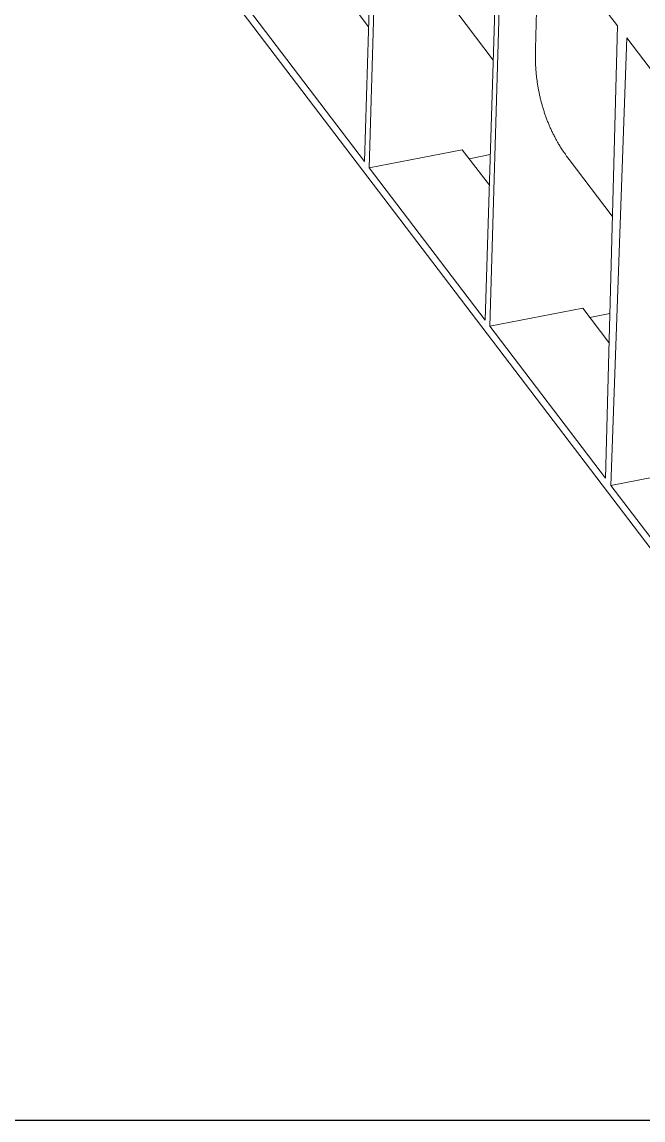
# Model space of a CAD drawing. Header units: millimetres. Extents: x 4267 to 8467, y 166 to 3136.
# Drawn here: x 4678.4 to 4790.4, y 1441.6 to 1639.5 of the extents above; entities that cross this region are included whole.
import ezdxf

# ---------------------------------------------------------------- set-up
doc = ezdxf.new("R2010")
doc.units = ezdxf.units.MM
doc.styles.get("Standard").update_dxf_attribs({"font": 'SimSun.ttf'})
doc.dimstyles.new('ISO-25', dxfattribs={"dimtxt": 2.5, "dimasz": 2.5, "dimexe": 1.25, "dimexo": 0.625, "dimtad": 1, "dimtxsty": 'Standard', "dimcen": 2.5, "dimadec": 0, "dimazin": 0, "dimtfac": 1, "dimtmove": 0, "dimatfit": 3, "dimfxl": 1, "dimarcsym": 0})

msp = doc.modelspace()

# ---------------------------------------------------------------- linework, layer by layer
at = {"linetype": 'Continuous', "lineweight": 5}
for p, q in [((4652.16, 1727.91, 326.37), (4828.87, 1495.72, 326.37)), ((4742.71, 1695.31, 326.37), (4740.14, 1614.32, 326.37)), ((4741, 1613.19, 326.37), (4743.44, 1694.36, 326.37)), ((4764.46, 1666.74, 326.37), (4761.89, 1585.74, 326.37)), ((4762.74, 1584.62, 326.37), (4765.18, 1665.78, 326.37)), ((4765.18, 1665.78, 326.37), (4785.73, 1638.79, 326.37)), ((4770.96, 1634.64, 326.37), (4771.64, 1657.3, 326.37)), ((4740.91, 1638.61, 326.37), (4736.04, 1645.01, 326.37)), ((4755.3, 1643.22, 326.37), (4763.37, 1632.61, 326.37)), ((4740.14, 1614.32, 326.37), (4719.25, 1641.77, 326.37)), ((4785.73, 1638.79, 326.37), (4783.56, 1557.26, 326.37)), ((4784.56, 1555.95, 326.37), (4787.41, 1636.58, 326.37)), ((4787.41, 1636.58, 326.37), (4807.47, 1610.22, 326.37)), ((4741, 1613.19, 326.37), (4757.79, 1616.44, 326.37)), ((4762.66, 1610.04, 326.37), (4757.79, 1616.44, 326.37)), ((4762.83, 1615.57, 326.37), (4759.04, 1614.79, 326.37)), ((4761.89, 1585.74, 326.37), (4741, 1613.19, 326.37)), ((4777.04, 1614.65, 326.37), (4784.81, 1604.44, 326.37)), ((4762.74, 1584.62, 326.37), (4779.53, 1587.86, 326.37)), ((4784.21, 1581.72, 326.37), (4779.53, 1587.86, 326.37)), ((4784.35, 1586.94, 326.37), (4780.79, 1586.22, 326.37)), ((4783.56, 1557.26, 326.37), (4762.74, 1584.62, 326.37)), ((4784.56, 1555.95, 326.37), (4796.31, 1558.22, 326.37)), ((4805.3, 1528.69, 326.37), (4784.56, 1555.95, 326.37))]:
    msp.add_line(p, q, dxfattribs=at)
msp.add_lwpolyline([(4770.96, 1634.64), (4770.95, 1633.92, 0.004956), (4770.95, 1633.2, 0.004939), (4770.96, 1632.48, 0.004969), (4770.99, 1631.77, 0.005062), (4771.03, 1631.05, 0.005132), (4771.09, 1630.33, 0.005193), (4771.16, 1629.62, 0.005251), (4771.25, 1628.91, 0.005318), (4771.36, 1628.2, 0.005378), (4771.47, 1627.5, 0.005441), (4771.61, 1626.8, 0.005496), (4771.76, 1626.1, 0.005552), (4771.92, 1625.41, 0.005609), (4772.1, 1624.72, 0.005674), (4772.3, 1624.03, 0.005708), (4772.51, 1623.36, 0.005722), (4772.73, 1622.69, 0.005816), (4772.98, 1622.02, 0.005979), (4773.23, 1621.36, 0.005847), (4773.5, 1620.71, 0.005493), (4773.79, 1620.07, 0.006095), (4774.09, 1619.43, 0.007305), (4774.43, 1618.78, 0.005571), (4774.74, 1618.18, 0.001924), (4775.04, 1617.64, 0.007887), (4775.45, 1616.96, 0.013637), (4776.13, 1615.95, 0.006686), (4777.04, 1614.65, 0.003541)], format="xyb", dxfattribs=at)

# ---------------------------------------------------------------- leaders
at = {"lineweight": 5}
msp.add_leader([(4610.69, 1816.5, 326.37), (4610.69, 1441.56, 326.37), (4991.13, 1441.56, 326.37)], dimstyle='ISO-25', override={"dimtxt": 10, "dimgap": 0.625, "dimtad": 0, "dimarcsym": 1}, dxfattribs=at)

doc.saveas('drawing.dxf')
